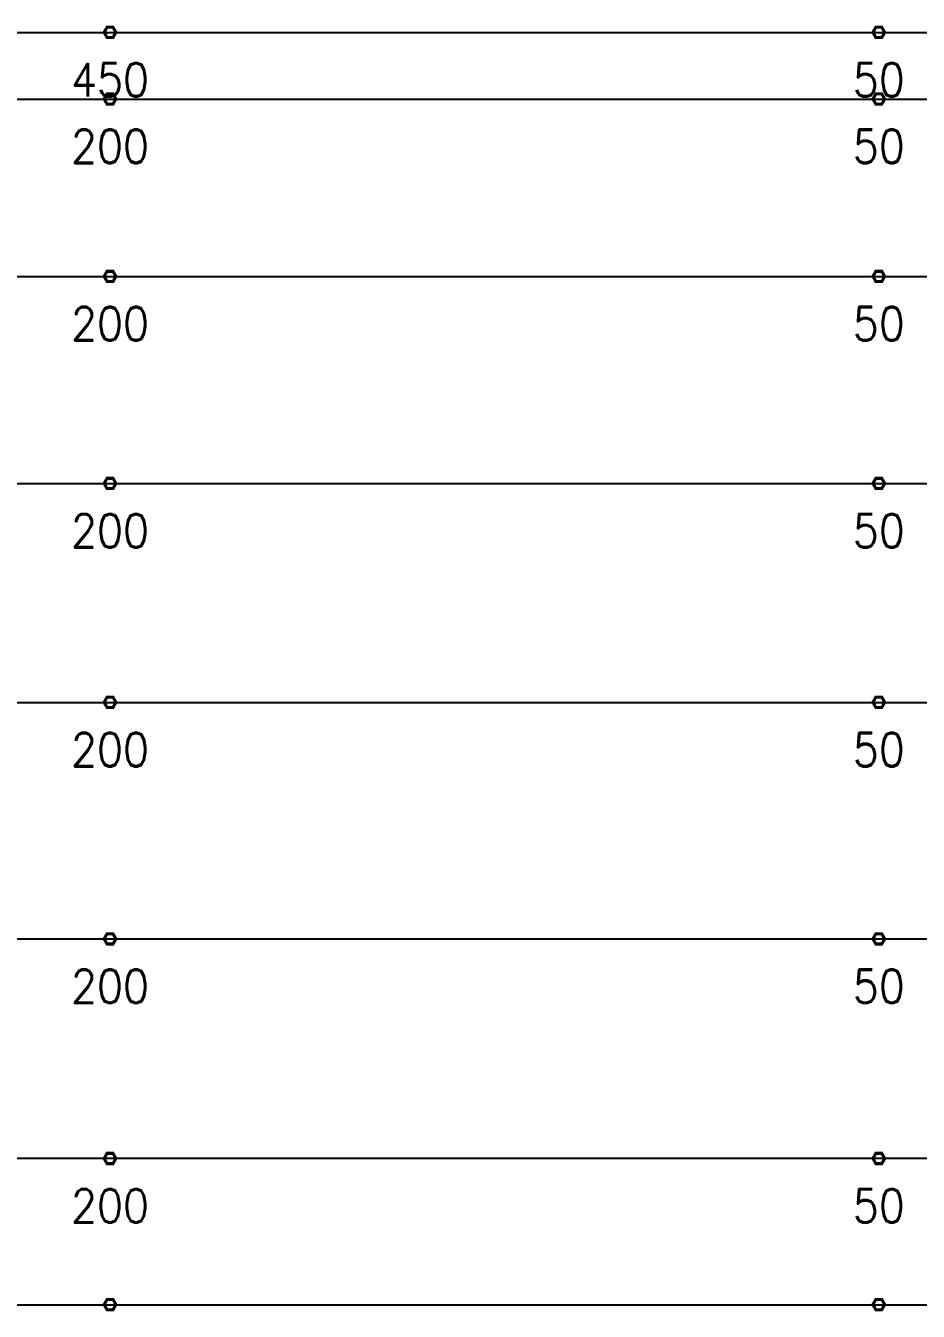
# Model space of a CAD drawing. Header units: millimetres. Extents: x 131700 to 589785, y -24154 to 46087.
# Drawn here: x 402480 to 408517, y 9101 to 17795 of the extents above; entities that cross this region are included whole.
import ezdxf
from ezdxf.enums import TextEntityAlignment as Align

# ---------------------------------------------------------------- set-up
doc = ezdxf.new("R2010")
doc.units = ezdxf.units.MM
doc.layers.get('0').update_dxf_attribs({"lineweight": 20})
doc.layers.add('ARES_TAG', color=3, linetype='Continuous')
doc.layers.add('NDC_S_TENDON', color=10, linetype='Continuous')
doc.layers.add('Current_plane_Column', color=7, linetype='Continuous', true_color=0x4b00ff)
doc.layers.add('NDC_LCAP', color=87, linetype='Continuous', plot=False)
doc.layers.add('NDC_S-TENDON', color=6, linetype='Continuous', lineweight=35)
doc.layers.add('NDC_S_ANNO', color=7, linetype='Continuous', lineweight=20)
doc.styles.add('ARES_BIGTEXT', font='VHARIALN.TTF')
doc.styles.add('ARES_ROMANS_0.36', font='romans.shx', dxfattribs={"width": 0.36, "bigfont": 'vns.shx'})
doc.styles.get("Standard").update_dxf_attribs({"font": 'arial.ttf'})

# ---------------------------------------------------------------- blocks, each defined once
blk = doc.blocks.new('*U583')
at = {"layer": 'NDC_S_TENDON'}
blk.add_line((5123, 0), (56671.6, 0), dxfattribs=at)
at = {"layer": 'ARES_TAG', "style": 'ARES_ROMANS_0.36', "width": 0.36}
blk.add_attdef('S3', text='', height=375, dxfattribs=at).set_placement((-9038.4, 0), align=Align.MIDDLE_CENTER)
at = {"layer": 'NDC_LCAP', "style": 'ARES_BIGTEXT'}
blk.add_attdef('L', text='', height=350, dxfattribs=at).set_placement((-9769.4, 0), align=Align.MIDDLE_RIGHT)
blk = doc.blocks.new('*U586')
at = {"layer": 'NDC_S_TENDON'}
blk.add_line((5123, 0), (56671.6, 0), dxfattribs=at)
at = {"layer": 'ARES_TAG', "style": 'ARES_ROMANS_0.36', "width": 0.36}
blk.add_attdef('S3', text='', height=375, dxfattribs=at).set_placement((-10219.4, 0), align=Align.MIDDLE_CENTER)
at = {"layer": 'NDC_LCAP', "style": 'ARES_BIGTEXT'}
blk.add_attdef('L', text='', height=350, dxfattribs=at).set_placement((-10950.4, 0), align=Align.MIDDLE_RIGHT)
blk = doc.blocks.new('*U598')
at = {"layer": 'NDC_S_TENDON'}
blk.add_line((5123, 0), (56671.6, 0), dxfattribs=at)
at = {"layer": 'ARES_TAG', "style": 'ARES_ROMANS_0.36', "width": 0.36}
blk.add_attdef('S3', text='', height=375, dxfattribs=at).set_placement((-9956.2, 0), align=Align.MIDDLE_CENTER)
at = {"layer": 'NDC_LCAP', "style": 'ARES_BIGTEXT'}
blk.add_attdef('L', text='', height=350, dxfattribs=at).set_placement((-10687.2, 0), align=Align.MIDDLE_RIGHT)
blk = doc.blocks.new('*U601')
at = {"layer": 'NDC_S_TENDON'}
blk.add_line((5123, 0), (56671.6, 0), dxfattribs=at)
at = {"layer": 'ARES_TAG', "style": 'ARES_ROMANS_0.36', "width": 0.36}
blk.add_attdef('S3', text='', height=375, dxfattribs=at).set_placement((-9041.6, 0), align=Align.MIDDLE_CENTER)
at = {"layer": 'NDC_LCAP', "style": 'ARES_BIGTEXT'}
blk.add_attdef('L', text='', height=350, dxfattribs=at).set_placement((-9772.6, 0), align=Align.MIDDLE_RIGHT)
blk = doc.blocks.new('*U605')
at = {"layer": 'NDC_S_TENDON'}
blk.add_line((-16449.8, 0), (25150.2, 0), dxfattribs=at)
at = {"layer": 'ARES_TAG', "style": 'ARES_ROMANS_0.36', "width": 0.36}
blk.add_attdef('S3', text='', height=375, rotation=6.40835, dxfattribs=at).set_placement((-31310.1, -1669), align=Align.MIDDLE_CENTER)
at = {"layer": 'NDC_LCAP', "style": 'ARES_BIGTEXT'}
blk.add_attdef('L', text='', height=350, rotation=6.40835, dxfattribs=at).set_placement((-32036.5, -1750.6), align=Align.MIDDLE_RIGHT)
blk = doc.blocks.new('*U604')
at = {"layer": 'NDC_S_TENDON'}
blk.add_line((-16449.8, 0), (25150.2, 0), dxfattribs=at)
at = {"layer": 'ARES_TAG', "style": 'ARES_ROMANS_0.36', "width": 0.36}
blk.add_attdef('S3', text='', height=375, rotation=5.46838, dxfattribs=at).set_placement((-31315.5, -1423.1), align=Align.MIDDLE_CENTER)
at = {"layer": 'NDC_LCAP', "style": 'ARES_BIGTEXT'}
blk.add_attdef('L', text='', height=350, rotation=5.46838, dxfattribs=at).set_placement((-32043.1, -1492.8), align=Align.MIDDLE_RIGHT)
blk = doc.blocks.new('TDX')
at = {"layer": 'NDC_S-TENDON', "linetype": 'Continuous'}
for points, elevation in [([(20490, 8250, 20, 20, 0), (20470, 8284.7, 20, 20, 0), (20430, 8284.7, 20, 20, 0), (20410, 8250, 20, 20, 0), (20430, 8215.4, 20, 20, 0), (20470, 8215.4, 20, 20, 0)], 2950), ([(20490, 8250, 20, 20, 0), (20470, 8284.7, 20, 20, 0), (20430, 8284.7, 20, 20, 0), (20410, 8250, 20, 20, 0), (20430, 8215.4, 20, 20, 0), (20470, 8215.4, 20, 20, 0)], 2950), ([(20490, 8250, 20, 20, 0), (20470, 8284.7, 20, 20, 0), (20430, 8284.7, 20, 20, 0), (20410, 8250, 20, 20, 0), (20430, 8215.4, 20, 20, 0), (20470, 8215.4, 20, 20, 0)], 2950), ([(20490, 8250, 20, 20, 0), (20470, 8284.7, 20, 20, 0), (20430, 8284.7, 20, 20, 0), (20410, 8250, 20, 20, 0), (20430, 8215.4, 20, 20, 0), (20470, 8215.4, 20, 20, 0)], 2950), ([(20490, 8250, 20, 20, 0), (20470, 8284.7, 20, 20, 0), (20430, 8284.7, 20, 20, 0), (20410, 8250, 20, 20, 0), (20430, 8215.4, 20, 20, 0), (20470, 8215.4, 20, 20, 0)], 5439.2), ([(20490, 8250, 20, 20, 0), (20470, 8284.7, 20, 20, 0), (20430, 8284.7, 20, 20, 0), (20410, 8250, 20, 20, 0), (20430, 8215.4, 20, 20, 0), (20470, 8215.4, 20, 20, 0)], 5439.2), ([(20490, 8250, 20, 20, 0), (20470, 8284.7, 20, 20, 0), (20430, 8284.7, 20, 20, 0), (20410, 8250, 20, 20, 0), (20430, 8215.4, 20, 20, 0), (20470, 8215.4, 20, 20, 0)], 5439.2), ([(20490, 8250, 20, 20, 0), (20470, 8284.7, 20, 20, 0), (20430, 8284.7, 20, 20, 0), (20410, 8250, 20, 20, 0), (20430, 8215.4, 20, 20, 0), (20470, 8215.4, 20, 20, 0)], 5439.2), ([(20490.1, 8248.9, 20, 20, 0), (20470.1, 8283.6, 20, 20, 0), (20430.1, 8283.6, 20, 20, 0), (20410.1, 8248.9, 20, 20, 0), (20430.1, 8214.3, 20, 20, 0), (20470.1, 8214.3, 20, 20, 0)], 4864.5), ([(20490.1, 8248.9, 20, 20, 0), (20470.1, 8283.6, 20, 20, 0), (20430.1, 8283.6, 20, 20, 0), (20410.1, 8248.9, 20, 20, 0), (20430.1, 8214.3, 20, 20, 0), (20470.1, 8214.3, 20, 20, 0)], 4864.5), ([(20490.1, 8248.9, 20, 20, 0), (20470.1, 8283.6, 20, 20, 0), (20430.1, 8283.6, 20, 20, 0), (20410.1, 8248.9, 20, 20, 0), (20430.1, 8214.3, 20, 20, 0), (20470.1, 8214.3, 20, 20, 0)], 4864.5), ([(20490.1, 8248.9, 20, 20, 0), (20470.1, 8283.6, 20, 20, 0), (20430.1, 8283.6, 20, 20, 0), (20410.1, 8248.9, 20, 20, 0), (20430.1, 8214.3, 20, 20, 0), (20470.1, 8214.3, 20, 20, 0)], 4864.5), ([(25690, 8250, 20, 20, 0), (25670, 8284.7, 20, 20, 0), (25630, 8284.7, 20, 20, 0), (25610, 8250, 20, 20, 0), (25630, 8215.4, 20, 20, 0), (25670, 8215.4, 20, 20, 0)], 2550), ([(25690, 8250, 20, 20, 0), (25670, 8284.7, 20, 20, 0), (25630, 8284.7, 20, 20, 0), (25610, 8250, 20, 20, 0), (25630, 8215.4, 20, 20, 0), (25670, 8215.4, 20, 20, 0)], 2550), ([(25690, 8250, 20, 20, 0), (25670, 8284.7, 20, 20, 0), (25630, 8284.7, 20, 20, 0), (25610, 8250, 20, 20, 0), (25630, 8215.4, 20, 20, 0), (25670, 8215.4, 20, 20, 0)], 5039.2), ([(25690, 8250, 20, 20, 0), (25670, 8284.7, 20, 20, 0), (25630, 8284.7, 20, 20, 0), (25610, 8250, 20, 20, 0), (25630, 8215.4, 20, 20, 0), (25670, 8215.4, 20, 20, 0)], 5039.2), ([(25690.1, 8248.9, 20, 20, 0), (25670.1, 8283.6, 20, 20, 0), (25630.1, 8283.6, 20, 20, 0), (25610.1, 8248.9, 20, 20, 0), (25630.1, 8214.3, 20, 20, 0), (25670.1, 8214.3, 20, 20, 0)], 4464.5), ([(25690.1, 8248.9, 20, 20, 0), (25670.1, 8283.6, 20, 20, 0), (25630.1, 8283.6, 20, 20, 0), (25610.1, 8248.9, 20, 20, 0), (25630.1, 8214.3, 20, 20, 0), (25670.1, 8214.3, 20, 20, 0)], 4464.5), ([(20490, 7799.8, 20, 20, 0), (20470, 7834.5, 20, 20, 0), (20430, 7834.5, 20, 20, 0), (20410, 7799.8, 20, 20, 0), (20430, 7765.2, 20, 20, 0), (20470, 7765.2, 20, 20, 0)], 2950), ([(20490, 7799.8, 20, 20, 0), (20470, 7834.5, 20, 20, 0), (20430, 7834.5, 20, 20, 0), (20410, 7799.8, 20, 20, 0), (20430, 7765.2, 20, 20, 0), (20470, 7765.2, 20, 20, 0)], 2950), ([(20490, 7799.8, 20, 20, 0), (20470, 7834.5, 20, 20, 0), (20430, 7834.5, 20, 20, 0), (20410, 7799.8, 20, 20, 0), (20430, 7765.2, 20, 20, 0), (20470, 7765.2, 20, 20, 0)], 2950), ([(20490, 7799.8, 20, 20, 0), (20470, 7834.5, 20, 20, 0), (20430, 7834.5, 20, 20, 0), (20410, 7799.8, 20, 20, 0), (20430, 7765.2, 20, 20, 0), (20470, 7765.2, 20, 20, 0)], 2950), ([(20490, 7799.8, 20, 20, 0), (20470, 7834.5, 20, 20, 0), (20430, 7834.5, 20, 20, 0), (20410, 7799.8, 20, 20, 0), (20430, 7765.2, 20, 20, 0), (20470, 7765.2, 20, 20, 0)], 5439.2), ([(20490, 7799.8, 20, 20, 0), (20470, 7834.5, 20, 20, 0), (20430, 7834.5, 20, 20, 0), (20410, 7799.8, 20, 20, 0), (20430, 7765.2, 20, 20, 0), (20470, 7765.2, 20, 20, 0)], 5439.2), ([(20490, 7799.8, 20, 20, 0), (20470, 7834.5, 20, 20, 0), (20430, 7834.5, 20, 20, 0), (20410, 7799.8, 20, 20, 0), (20430, 7765.2, 20, 20, 0), (20470, 7765.2, 20, 20, 0)], 5439.2), ([(20490, 7799.8, 20, 20, 0), (20470, 7834.5, 20, 20, 0), (20430, 7834.5, 20, 20, 0), (20410, 7799.8, 20, 20, 0), (20430, 7765.2, 20, 20, 0), (20470, 7765.2, 20, 20, 0)], 5439.2), ([(20490.1, 7798.7, 20, 20, 0), (20470.1, 7833.4, 20, 20, 0), (20430.1, 7833.4, 20, 20, 0), (20410.1, 7798.7, 20, 20, 0), (20430.1, 7764.1, 20, 20, 0), (20470.1, 7764.1, 20, 20, 0)], 4864.5), ([(20490.1, 7798.7, 20, 20, 0), (20470.1, 7833.4, 20, 20, 0), (20430.1, 7833.4, 20, 20, 0), (20410.1, 7798.7, 20, 20, 0), (20430.1, 7764.1, 20, 20, 0), (20470.1, 7764.1, 20, 20, 0)], 4864.5), ([(20490.1, 7798.7, 20, 20, 0), (20470.1, 7833.4, 20, 20, 0), (20430.1, 7833.4, 20, 20, 0), (20410.1, 7798.7, 20, 20, 0), (20430.1, 7764.1, 20, 20, 0), (20470.1, 7764.1, 20, 20, 0)], 4864.5), ([(20490.1, 7798.7, 20, 20, 0), (20470.1, 7833.4, 20, 20, 0), (20430.1, 7833.4, 20, 20, 0), (20410.1, 7798.7, 20, 20, 0), (20430.1, 7764.1, 20, 20, 0), (20470.1, 7764.1, 20, 20, 0)], 4864.5), ([(25690, 7799.8, 20, 20, 0), (25670, 7834.5, 20, 20, 0), (25630, 7834.5, 20, 20, 0), (25610, 7799.8, 20, 20, 0), (25630, 7765.2, 20, 20, 0), (25670, 7765.2, 20, 20, 0)], 2800), ([(25690, 7799.8, 20, 20, 0), (25670, 7834.5, 20, 20, 0), (25630, 7834.5, 20, 20, 0), (25610, 7799.8, 20, 20, 0), (25630, 7765.2, 20, 20, 0), (25670, 7765.2, 20, 20, 0)], 2800), ([(25690, 7799.8, 20, 20, 0), (25670, 7834.5, 20, 20, 0), (25630, 7834.5, 20, 20, 0), (25610, 7799.8, 20, 20, 0), (25630, 7765.2, 20, 20, 0), (25670, 7765.2, 20, 20, 0)], 5289.2), ([(25690, 7799.8, 20, 20, 0), (25670, 7834.5, 20, 20, 0), (25630, 7834.5, 20, 20, 0), (25610, 7799.8, 20, 20, 0), (25630, 7765.2, 20, 20, 0), (25670, 7765.2, 20, 20, 0)], 5289.2), ([(25690.1, 7798.7, 20, 20, 0), (25670.1, 7833.4, 20, 20, 0), (25630.1, 7833.4, 20, 20, 0), (25610.1, 7798.7, 20, 20, 0), (25630.1, 7764.1, 20, 20, 0), (25670.1, 7764.1, 20, 20, 0)], 4714.5), ([(25690.1, 7798.7, 20, 20, 0), (25670.1, 7833.4, 20, 20, 0), (25630.1, 7833.4, 20, 20, 0), (25610.1, 7798.7, 20, 20, 0), (25630.1, 7764.1, 20, 20, 0), (25670.1, 7764.1, 20, 20, 0)], 4714.5), ([(20490, 6600.1, 20, 20, 0), (20470, 6634.8, 20, 20, 0), (20430, 6634.8, 20, 20, 0), (20410, 6600.1, 20, 20, 0), (20430, 6565.5, 20, 20, 0), (20470, 6565.5, 20, 20, 0)], 2950), ([(20490, 6600.1, 20, 20, 0), (20470, 6634.8, 20, 20, 0), (20430, 6634.8, 20, 20, 0), (20410, 6600.1, 20, 20, 0), (20430, 6565.5, 20, 20, 0), (20470, 6565.5, 20, 20, 0)], 2950), ([(20490, 6600.1, 20, 20, 0), (20470, 6634.8, 20, 20, 0), (20430, 6634.8, 20, 20, 0), (20410, 6600.1, 20, 20, 0), (20430, 6565.5, 20, 20, 0), (20470, 6565.5, 20, 20, 0)], 2950), ([(20490, 6600.1, 20, 20, 0), (20470, 6634.8, 20, 20, 0), (20430, 6634.8, 20, 20, 0), (20410, 6600.1, 20, 20, 0), (20430, 6565.5, 20, 20, 0), (20470, 6565.5, 20, 20, 0)], 2950), ([(20490, 6600.1, 20, 20, 0), (20470, 6634.8, 20, 20, 0), (20430, 6634.8, 20, 20, 0), (20410, 6600.1, 20, 20, 0), (20430, 6565.5, 20, 20, 0), (20470, 6565.5, 20, 20, 0)], 5439.2), ([(20490, 6600.1, 20, 20, 0), (20470, 6634.8, 20, 20, 0), (20430, 6634.8, 20, 20, 0), (20410, 6600.1, 20, 20, 0), (20430, 6565.5, 20, 20, 0), (20470, 6565.5, 20, 20, 0)], 5439.2), ([(20490, 6600.1, 20, 20, 0), (20470, 6634.8, 20, 20, 0), (20430, 6634.8, 20, 20, 0), (20410, 6600.1, 20, 20, 0), (20430, 6565.5, 20, 20, 0), (20470, 6565.5, 20, 20, 0)], 5439.2), ([(20490, 6600.1, 20, 20, 0), (20470, 6634.8, 20, 20, 0), (20430, 6634.8, 20, 20, 0), (20410, 6600.1, 20, 20, 0), (20430, 6565.5, 20, 20, 0), (20470, 6565.5, 20, 20, 0)], 5439.2), ([(20490.1, 6599, 20, 20, 0), (20470.1, 6633.6, 20, 20, 0), (20430.1, 6633.6, 20, 20, 0), (20410.1, 6599, 20, 20, 0), (20430.1, 6564.3, 20, 20, 0), (20470.1, 6564.3, 20, 20, 0)], 4864.5), ([(20490.1, 6599, 20, 20, 0), (20470.1, 6633.6, 20, 20, 0), (20430.1, 6633.6, 20, 20, 0), (20410.1, 6599, 20, 20, 0), (20430.1, 6564.3, 20, 20, 0), (20470.1, 6564.3, 20, 20, 0)], 4864.5), ([(20490.1, 6599, 20, 20, 0), (20470.1, 6633.6, 20, 20, 0), (20430.1, 6633.6, 20, 20, 0), (20410.1, 6599, 20, 20, 0), (20430.1, 6564.3, 20, 20, 0), (20470.1, 6564.3, 20, 20, 0)], 4864.5), ([(20490.1, 6599, 20, 20, 0), (20470.1, 6633.6, 20, 20, 0), (20430.1, 6633.6, 20, 20, 0), (20410.1, 6599, 20, 20, 0), (20430.1, 6564.3, 20, 20, 0), (20470.1, 6564.3, 20, 20, 0)], 4864.5), ([(25690, 6600.1, 20, 20, 0), (25670, 6634.8, 20, 20, 0), (25630, 6634.8, 20, 20, 0), (25610, 6600.1, 20, 20, 0), (25630, 6565.5, 20, 20, 0), (25670, 6565.5, 20, 20, 0)], 2800), ([(25690, 6600.1, 20, 20, 0), (25670, 6634.8, 20, 20, 0), (25630, 6634.8, 20, 20, 0), (25610, 6600.1, 20, 20, 0), (25630, 6565.5, 20, 20, 0), (25670, 6565.5, 20, 20, 0)], 2800), ([(25690, 6600.1, 20, 20, 0), (25670, 6634.8, 20, 20, 0), (25630, 6634.8, 20, 20, 0), (25610, 6600.1, 20, 20, 0), (25630, 6565.5, 20, 20, 0), (25670, 6565.5, 20, 20, 0)], 5289.2), ([(25690, 6600.1, 20, 20, 0), (25670, 6634.8, 20, 20, 0), (25630, 6634.8, 20, 20, 0), (25610, 6600.1, 20, 20, 0), (25630, 6565.5, 20, 20, 0), (25670, 6565.5, 20, 20, 0)], 5289.2), ([(25690.1, 6599, 20, 20, 0), (25670.1, 6633.6, 20, 20, 0), (25630.1, 6633.6, 20, 20, 0), (25610.1, 6599, 20, 20, 0), (25630.1, 6564.3, 20, 20, 0), (25670.1, 6564.3, 20, 20, 0)], 4714.5), ([(25690.1, 6599, 20, 20, 0), (25670.1, 6633.6, 20, 20, 0), (25630.1, 6633.6, 20, 20, 0), (25610.1, 6599, 20, 20, 0), (25630.1, 6564.3, 20, 20, 0), (25670.1, 6564.3, 20, 20, 0)], 4714.5), ([(20490, 5200.1, 20, 20, 0), (20470, 5234.8, 20, 20, 0), (20430, 5234.8, 20, 20, 0), (20410, 5200.1, 20, 20, 0), (20430, 5165.5, 20, 20, 0), (20470, 5165.5, 20, 20, 0)], 2950), ([(20490, 5200.1, 20, 20, 0), (20470, 5234.8, 20, 20, 0), (20430, 5234.8, 20, 20, 0), (20410, 5200.1, 20, 20, 0), (20430, 5165.5, 20, 20, 0), (20470, 5165.5, 20, 20, 0)], 2950), ([(20490, 5200.1, 20, 20, 0), (20470, 5234.8, 20, 20, 0), (20430, 5234.8, 20, 20, 0), (20410, 5200.1, 20, 20, 0), (20430, 5165.5, 20, 20, 0), (20470, 5165.5, 20, 20, 0)], 2950), ([(20490, 5200.1, 20, 20, 0), (20470, 5234.8, 20, 20, 0), (20430, 5234.8, 20, 20, 0), (20410, 5200.1, 20, 20, 0), (20430, 5165.5, 20, 20, 0), (20470, 5165.5, 20, 20, 0)], 2950), ([(20490, 5200.1, 20, 20, 0), (20470, 5234.8, 20, 20, 0), (20430, 5234.8, 20, 20, 0), (20410, 5200.1, 20, 20, 0), (20430, 5165.5, 20, 20, 0), (20470, 5165.5, 20, 20, 0)], 5439.2), ([(20490, 5200.1, 20, 20, 0), (20470, 5234.8, 20, 20, 0), (20430, 5234.8, 20, 20, 0), (20410, 5200.1, 20, 20, 0), (20430, 5165.5, 20, 20, 0), (20470, 5165.5, 20, 20, 0)], 5439.2), ([(20490, 5200.1, 20, 20, 0), (20470, 5234.8, 20, 20, 0), (20430, 5234.8, 20, 20, 0), (20410, 5200.1, 20, 20, 0), (20430, 5165.5, 20, 20, 0), (20470, 5165.5, 20, 20, 0)], 5439.2), ([(20490, 5200.1, 20, 20, 0), (20470, 5234.8, 20, 20, 0), (20430, 5234.8, 20, 20, 0), (20410, 5200.1, 20, 20, 0), (20430, 5165.5, 20, 20, 0), (20470, 5165.5, 20, 20, 0)], 5439.2), ([(20490.1, 5199, 20, 20, 0), (20470.1, 5233.6, 20, 20, 0), (20430.1, 5233.6, 20, 20, 0), (20410.1, 5199, 20, 20, 0), (20430.1, 5164.3, 20, 20, 0), (20470.1, 5164.3, 20, 20, 0)], 4864.5), ([(20490.1, 5199, 20, 20, 0), (20470.1, 5233.6, 20, 20, 0), (20430.1, 5233.6, 20, 20, 0), (20410.1, 5199, 20, 20, 0), (20430.1, 5164.3, 20, 20, 0), (20470.1, 5164.3, 20, 20, 0)], 4864.5), ([(20490.1, 5199, 20, 20, 0), (20470.1, 5233.6, 20, 20, 0), (20430.1, 5233.6, 20, 20, 0), (20410.1, 5199, 20, 20, 0), (20430.1, 5164.3, 20, 20, 0), (20470.1, 5164.3, 20, 20, 0)], 4864.5), ([(20490.1, 5199, 20, 20, 0), (20470.1, 5233.6, 20, 20, 0), (20430.1, 5233.6, 20, 20, 0), (20410.1, 5199, 20, 20, 0), (20430.1, 5164.3, 20, 20, 0), (20470.1, 5164.3, 20, 20, 0)], 4864.5), ([(25690, 5200.1, 20, 20, 0), (25670, 5234.8, 20, 20, 0), (25630, 5234.8, 20, 20, 0), (25610, 5200.1, 20, 20, 0), (25630, 5165.5, 20, 20, 0), (25670, 5165.5, 20, 20, 0)], 2800), ([(25690, 5200.1, 20, 20, 0), (25670, 5234.8, 20, 20, 0), (25630, 5234.8, 20, 20, 0), (25610, 5200.1, 20, 20, 0), (25630, 5165.5, 20, 20, 0), (25670, 5165.5, 20, 20, 0)], 2800), ([(25690, 5200.1, 20, 20, 0), (25670, 5234.8, 20, 20, 0), (25630, 5234.8, 20, 20, 0), (25610, 5200.1, 20, 20, 0), (25630, 5165.5, 20, 20, 0), (25670, 5165.5, 20, 20, 0)], 5289.2), ([(25690, 5200.1, 20, 20, 0), (25670, 5234.8, 20, 20, 0), (25630, 5234.8, 20, 20, 0), (25610, 5200.1, 20, 20, 0), (25630, 5165.5, 20, 20, 0), (25670, 5165.5, 20, 20, 0)], 5289.2), ([(25690.1, 5199, 20, 20, 0), (25670.1, 5233.6, 20, 20, 0), (25630.1, 5233.6, 20, 20, 0), (25610.1, 5199, 20, 20, 0), (25630.1, 5164.3, 20, 20, 0), (25670.1, 5164.3, 20, 20, 0)], 4714.5), ([(25690.1, 5199, 20, 20, 0), (25670.1, 5233.6, 20, 20, 0), (25630.1, 5233.6, 20, 20, 0), (25610.1, 5199, 20, 20, 0), (25630.1, 5164.3, 20, 20, 0), (25670.1, 5164.3, 20, 20, 0)], 4714.5), ([(20490, 3720.1, 20, 20, 0), (20470, 3754.7, 20, 20, 0), (20430, 3754.7, 20, 20, 0), (20410, 3720.1, 20, 20, 0), (20430, 3685.4, 20, 20, 0), (20470, 3685.4, 20, 20, 0)], 2950), ([(20490, 3720.1, 20, 20, 0), (20470, 3754.7, 20, 20, 0), (20430, 3754.7, 20, 20, 0), (20410, 3720.1, 20, 20, 0), (20430, 3685.4, 20, 20, 0), (20470, 3685.4, 20, 20, 0)], 2950), ([(20490, 3720.1, 20, 20, 0), (20470, 3754.7, 20, 20, 0), (20430, 3754.7, 20, 20, 0), (20410, 3720.1, 20, 20, 0), (20430, 3685.4, 20, 20, 0), (20470, 3685.4, 20, 20, 0)], 2950), ([(20490, 3720.1, 20, 20, 0), (20470, 3754.7, 20, 20, 0), (20430, 3754.7, 20, 20, 0), (20410, 3720.1, 20, 20, 0), (20430, 3685.4, 20, 20, 0), (20470, 3685.4, 20, 20, 0)], 2950), ([(20490, 3720.1, 20, 20, 0), (20470, 3754.7, 20, 20, 0), (20430, 3754.7, 20, 20, 0), (20410, 3720.1, 20, 20, 0), (20430, 3685.4, 20, 20, 0), (20470, 3685.4, 20, 20, 0)], 5439.2), ([(20490, 3720.1, 20, 20, 0), (20470, 3754.7, 20, 20, 0), (20430, 3754.7, 20, 20, 0), (20410, 3720.1, 20, 20, 0), (20430, 3685.4, 20, 20, 0), (20470, 3685.4, 20, 20, 0)], 5439.2), ([(20490, 3720.1, 20, 20, 0), (20470, 3754.7, 20, 20, 0), (20430, 3754.7, 20, 20, 0), (20410, 3720.1, 20, 20, 0), (20430, 3685.4, 20, 20, 0), (20470, 3685.4, 20, 20, 0)], 5439.2), ([(20490, 3720.1, 20, 20, 0), (20470, 3754.7, 20, 20, 0), (20430, 3754.7, 20, 20, 0), (20410, 3720.1, 20, 20, 0), (20430, 3685.4, 20, 20, 0), (20470, 3685.4, 20, 20, 0)], 5439.2), ([(20490.1, 3718.9, 20, 20, 0), (20470.1, 3753.6, 20, 20, 0), (20430.1, 3753.6, 20, 20, 0), (20410.1, 3718.9, 20, 20, 0), (20430.1, 3684.3, 20, 20, 0), (20470.1, 3684.3, 20, 20, 0)], 4864.5), ([(20490.1, 3718.9, 20, 20, 0), (20470.1, 3753.6, 20, 20, 0), (20430.1, 3753.6, 20, 20, 0), (20410.1, 3718.9, 20, 20, 0), (20430.1, 3684.3, 20, 20, 0), (20470.1, 3684.3, 20, 20, 0)], 4864.5), ([(20490.1, 3718.9, 20, 20, 0), (20470.1, 3753.6, 20, 20, 0), (20430.1, 3753.6, 20, 20, 0), (20410.1, 3718.9, 20, 20, 0), (20430.1, 3684.3, 20, 20, 0), (20470.1, 3684.3, 20, 20, 0)], 4864.5), ([(20490.1, 3718.9, 20, 20, 0), (20470.1, 3753.6, 20, 20, 0), (20430.1, 3753.6, 20, 20, 0), (20410.1, 3718.9, 20, 20, 0), (20430.1, 3684.3, 20, 20, 0), (20470.1, 3684.3, 20, 20, 0)], 4864.5), ([(25690, 3720.1, 20, 20, 0), (25670, 3754.7, 20, 20, 0), (25630, 3754.7, 20, 20, 0), (25610, 3720.1, 20, 20, 0), (25630, 3685.4, 20, 20, 0), (25670, 3685.4, 20, 20, 0)], 2800), ([(25690, 3720.1, 20, 20, 0), (25670, 3754.7, 20, 20, 0), (25630, 3754.7, 20, 20, 0), (25610, 3720.1, 20, 20, 0), (25630, 3685.4, 20, 20, 0), (25670, 3685.4, 20, 20, 0)], 2800), ([(25690, 3720.1, 20, 20, 0), (25670, 3754.7, 20, 20, 0), (25630, 3754.7, 20, 20, 0), (25610, 3720.1, 20, 20, 0), (25630, 3685.4, 20, 20, 0), (25670, 3685.4, 20, 20, 0)], 5289.2), ([(25690, 3720.1, 20, 20, 0), (25670, 3754.7, 20, 20, 0), (25630, 3754.7, 20, 20, 0), (25610, 3720.1, 20, 20, 0), (25630, 3685.4, 20, 20, 0), (25670, 3685.4, 20, 20, 0)], 5289.2), ([(25690.1, 3718.9, 20, 20, 0), (25670.1, 3753.6, 20, 20, 0), (25630.1, 3753.6, 20, 20, 0), (25610.1, 3718.9, 20, 20, 0), (25630.1, 3684.3, 20, 20, 0), (25670.1, 3684.3, 20, 20, 0)], 4714.5), ([(25690.1, 3718.9, 20, 20, 0), (25670.1, 3753.6, 20, 20, 0), (25630.1, 3753.6, 20, 20, 0), (25610.1, 3718.9, 20, 20, 0), (25630.1, 3684.3, 20, 20, 0), (25670.1, 3684.3, 20, 20, 0)], 4714.5), ([(20490, 2120.1, 20, 20, 0), (20470, 2154.7, 20, 20, 0), (20430, 2154.7, 20, 20, 0), (20410, 2120.1, 20, 20, 0), (20430, 2085.4, 20, 20, 0), (20470, 2085.4, 20, 20, 0)], 2950), ([(20490, 2120.1, 20, 20, 0), (20470, 2154.7, 20, 20, 0), (20430, 2154.7, 20, 20, 0), (20410, 2120.1, 20, 20, 0), (20430, 2085.4, 20, 20, 0), (20470, 2085.4, 20, 20, 0)], 2950), ([(20490, 2120.1, 20, 20, 0), (20470, 2154.7, 20, 20, 0), (20430, 2154.7, 20, 20, 0), (20410, 2120.1, 20, 20, 0), (20430, 2085.4, 20, 20, 0), (20470, 2085.4, 20, 20, 0)], 2950), ([(20490, 2120.1, 20, 20, 0), (20470, 2154.7, 20, 20, 0), (20430, 2154.7, 20, 20, 0), (20410, 2120.1, 20, 20, 0), (20430, 2085.4, 20, 20, 0), (20470, 2085.4, 20, 20, 0)], 2950), ([(20490, 2120.1, 20, 20, 0), (20470, 2154.7, 20, 20, 0), (20430, 2154.7, 20, 20, 0), (20410, 2120.1, 20, 20, 0), (20430, 2085.4, 20, 20, 0), (20470, 2085.4, 20, 20, 0)], 5439.2), ([(20490, 2120.1, 20, 20, 0), (20470, 2154.7, 20, 20, 0), (20430, 2154.7, 20, 20, 0), (20410, 2120.1, 20, 20, 0), (20430, 2085.4, 20, 20, 0), (20470, 2085.4, 20, 20, 0)], 5439.2), ([(20490, 2120.1, 20, 20, 0), (20470, 2154.7, 20, 20, 0), (20430, 2154.7, 20, 20, 0), (20410, 2120.1, 20, 20, 0), (20430, 2085.4, 20, 20, 0), (20470, 2085.4, 20, 20, 0)], 5439.2), ([(20490, 2120.1, 20, 20, 0), (20470, 2154.7, 20, 20, 0), (20430, 2154.7, 20, 20, 0), (20410, 2120.1, 20, 20, 0), (20430, 2085.4, 20, 20, 0), (20470, 2085.4, 20, 20, 0)], 5439.2), ([(20490.1, 2118.9, 20, 20, 0), (20470.1, 2153.6, 20, 20, 0), (20430.1, 2153.6, 20, 20, 0), (20410.1, 2118.9, 20, 20, 0), (20430.1, 2084.3, 20, 20, 0), (20470.1, 2084.3, 20, 20, 0)], 4864.5), ([(20490.1, 2118.9, 20, 20, 0), (20470.1, 2153.6, 20, 20, 0), (20430.1, 2153.6, 20, 20, 0), (20410.1, 2118.9, 20, 20, 0), (20430.1, 2084.3, 20, 20, 0), (20470.1, 2084.3, 20, 20, 0)], 4864.5), ([(20490.1, 2118.9, 20, 20, 0), (20470.1, 2153.6, 20, 20, 0), (20430.1, 2153.6, 20, 20, 0), (20410.1, 2118.9, 20, 20, 0), (20430.1, 2084.3, 20, 20, 0), (20470.1, 2084.3, 20, 20, 0)], 4864.5), ([(20490.1, 2118.9, 20, 20, 0), (20470.1, 2153.6, 20, 20, 0), (20430.1, 2153.6, 20, 20, 0), (20410.1, 2118.9, 20, 20, 0), (20430.1, 2084.3, 20, 20, 0), (20470.1, 2084.3, 20, 20, 0)], 4864.5), ([(25690, 2120.1, 20, 20, 0), (25670, 2154.7, 20, 20, 0), (25630, 2154.7, 20, 20, 0), (25610, 2120.1, 20, 20, 0), (25630, 2085.4, 20, 20, 0), (25670, 2085.4, 20, 20, 0)], 2800), ([(25690, 2120.1, 20, 20, 0), (25670, 2154.7, 20, 20, 0), (25630, 2154.7, 20, 20, 0), (25610, 2120.1, 20, 20, 0), (25630, 2085.4, 20, 20, 0), (25670, 2085.4, 20, 20, 0)], 2800), ([(25690, 2120.1, 20, 20, 0), (25670, 2154.7, 20, 20, 0), (25630, 2154.7, 20, 20, 0), (25610, 2120.1, 20, 20, 0), (25630, 2085.4, 20, 20, 0), (25670, 2085.4, 20, 20, 0)], 5289.2), ([(25690, 2120.1, 20, 20, 0), (25670, 2154.7, 20, 20, 0), (25630, 2154.7, 20, 20, 0), (25610, 2120.1, 20, 20, 0), (25630, 2085.4, 20, 20, 0), (25670, 2085.4, 20, 20, 0)], 5289.2), ([(25690.1, 2118.9, 20, 20, 0), (25670.1, 2153.6, 20, 20, 0), (25630.1, 2153.6, 20, 20, 0), (25610.1, 2118.9, 20, 20, 0), (25630.1, 2084.3, 20, 20, 0), (25670.1, 2084.3, 20, 20, 0)], 4714.5), ([(25690.1, 2118.9, 20, 20, 0), (25670.1, 2153.6, 20, 20, 0), (25630.1, 2153.6, 20, 20, 0), (25610.1, 2118.9, 20, 20, 0), (25630.1, 2084.3, 20, 20, 0), (25670.1, 2084.3, 20, 20, 0)], 4714.5), ([(20490, 635.2, 20, 20, 0), (20470, 669.8, 20, 20, 0), (20430, 669.8, 20, 20, 0), (20410, 635.2, 20, 20, 0), (20430, 600.5, 20, 20, 0), (20470, 600.5, 20, 20, 0)], 2950), ([(20490, 635.2, 20, 20, 0), (20470, 669.8, 20, 20, 0), (20430, 669.8, 20, 20, 0), (20410, 635.2, 20, 20, 0), (20430, 600.5, 20, 20, 0), (20470, 600.5, 20, 20, 0)], 2950), ([(20490, 635.2, 20, 20, 0), (20470, 669.8, 20, 20, 0), (20430, 669.8, 20, 20, 0), (20410, 635.2, 20, 20, 0), (20430, 600.5, 20, 20, 0), (20470, 600.5, 20, 20, 0)], 2950), ([(20490, 635.2, 20, 20, 0), (20470, 669.8, 20, 20, 0), (20430, 669.8, 20, 20, 0), (20410, 635.2, 20, 20, 0), (20430, 600.5, 20, 20, 0), (20470, 600.5, 20, 20, 0)], 2950), ([(20490, 635.2, 20, 20, 0), (20470, 669.8, 20, 20, 0), (20430, 669.8, 20, 20, 0), (20410, 635.2, 20, 20, 0), (20430, 600.5, 20, 20, 0), (20470, 600.5, 20, 20, 0)], 5439.2), ([(20490, 635.2, 20, 20, 0), (20470, 669.8, 20, 20, 0), (20430, 669.8, 20, 20, 0), (20410, 635.2, 20, 20, 0), (20430, 600.5, 20, 20, 0), (20470, 600.5, 20, 20, 0)], 5439.2), ([(20490, 635.2, 20, 20, 0), (20470, 669.8, 20, 20, 0), (20430, 669.8, 20, 20, 0), (20410, 635.2, 20, 20, 0), (20430, 600.5, 20, 20, 0), (20470, 600.5, 20, 20, 0)], 5439.2), ([(20490, 635.2, 20, 20, 0), (20470, 669.8, 20, 20, 0), (20430, 669.8, 20, 20, 0), (20410, 635.2, 20, 20, 0), (20430, 600.5, 20, 20, 0), (20470, 600.5, 20, 20, 0)], 5439.2), ([(20490.1, 634.1, 20, 20, 0), (20470.1, 668.7, 20, 20, 0), (20430.1, 668.7, 20, 20, 0), (20410.1, 634.1, 20, 20, 0), (20430.1, 599.4, 20, 20, 0), (20470.1, 599.4, 20, 20, 0)], 4864.5), ([(20490.1, 634.1, 20, 20, 0), (20470.1, 668.7, 20, 20, 0), (20430.1, 668.7, 20, 20, 0), (20410.1, 634.1, 20, 20, 0), (20430.1, 599.4, 20, 20, 0), (20470.1, 599.4, 20, 20, 0)], 4864.5), ([(20490.1, 634.1, 20, 20, 0), (20470.1, 668.7, 20, 20, 0), (20430.1, 668.7, 20, 20, 0), (20410.1, 634.1, 20, 20, 0), (20430.1, 599.4, 20, 20, 0), (20470.1, 599.4, 20, 20, 0)], 4864.5), ([(20490.1, 634.1, 20, 20, 0), (20470.1, 668.7, 20, 20, 0), (20430.1, 668.7, 20, 20, 0), (20410.1, 634.1, 20, 20, 0), (20430.1, 599.4, 20, 20, 0), (20470.1, 599.4, 20, 20, 0)], 4864.5), ([(25690, 635.2, 20, 20, 0), (25670, 669.8, 20, 20, 0), (25630, 669.8, 20, 20, 0), (25610, 635.2, 20, 20, 0), (25630, 600.5, 20, 20, 0), (25670, 600.5, 20, 20, 0)], 2800), ([(25690, 635.2, 20, 20, 0), (25670, 669.8, 20, 20, 0), (25630, 669.8, 20, 20, 0), (25610, 635.2, 20, 20, 0), (25630, 600.5, 20, 20, 0), (25670, 600.5, 20, 20, 0)], 2800), ([(25690, 635.2, 20, 20, 0), (25670, 669.8, 20, 20, 0), (25630, 669.8, 20, 20, 0), (25610, 635.2, 20, 20, 0), (25630, 600.5, 20, 20, 0), (25670, 600.5, 20, 20, 0)], 5289.2), ([(25690, 635.2, 20, 20, 0), (25670, 669.8, 20, 20, 0), (25630, 669.8, 20, 20, 0), (25610, 635.2, 20, 20, 0), (25630, 600.5, 20, 20, 0), (25670, 600.5, 20, 20, 0)], 5289.2), ([(25690.1, 634.1, 20, 20, 0), (25670.1, 668.7, 20, 20, 0), (25630.1, 668.7, 20, 20, 0), (25610.1, 634.1, 20, 20, 0), (25630.1, 599.4, 20, 20, 0), (25670.1, 599.4, 20, 20, 0)], 4714.5), ([(25690.1, 634.1, 20, 20, 0), (25670.1, 668.7, 20, 20, 0), (25630.1, 668.7, 20, 20, 0), (25610.1, 634.1, 20, 20, 0), (25630.1, 599.4, 20, 20, 0), (25670.1, 599.4, 20, 20, 0)], 4714.5), ([(20490, -352.8, 20, 20, 0), (20470, -318.2, 20, 20, 0), (20430, -318.2, 20, 20, 0), (20410, -352.8, 20, 20, 0), (20430, -387.5, 20, 20, 0), (20470, -387.5, 20, 20, 0)], 2900), ([(20490, -352.8, 20, 20, 0), (20470, -318.2, 20, 20, 0), (20430, -318.2, 20, 20, 0), (20410, -352.8, 20, 20, 0), (20430, -387.5, 20, 20, 0), (20470, -387.5, 20, 20, 0)], 2900), ([(20490, -352.8, 20, 20, 0), (20470, -318.2, 20, 20, 0), (20430, -318.2, 20, 20, 0), (20410, -352.8, 20, 20, 0), (20430, -387.5, 20, 20, 0), (20470, -387.5, 20, 20, 0)], 2900), ([(20490, -352.8, 20, 20, 0), (20470, -318.2, 20, 20, 0), (20430, -318.2, 20, 20, 0), (20410, -352.8, 20, 20, 0), (20430, -387.5, 20, 20, 0), (20470, -387.5, 20, 20, 0)], 2900), ([(20490, -352.8, 20, 20, 0), (20470, -318.2, 20, 20, 0), (20430, -318.2, 20, 20, 0), (20410, -352.8, 20, 20, 0), (20430, -387.5, 20, 20, 0), (20470, -387.5, 20, 20, 0)], 5389.2), ([(20490, -352.8, 20, 20, 0), (20470, -318.2, 20, 20, 0), (20430, -318.2, 20, 20, 0), (20410, -352.8, 20, 20, 0), (20430, -387.5, 20, 20, 0), (20470, -387.5, 20, 20, 0)], 5389.2), ([(20490, -352.8, 20, 20, 0), (20470, -318.2, 20, 20, 0), (20430, -318.2, 20, 20, 0), (20410, -352.8, 20, 20, 0), (20430, -387.5, 20, 20, 0), (20470, -387.5, 20, 20, 0)], 5389.2), ([(20490, -352.8, 20, 20, 0), (20470, -318.2, 20, 20, 0), (20430, -318.2, 20, 20, 0), (20410, -352.8, 20, 20, 0), (20430, -387.5, 20, 20, 0), (20470, -387.5, 20, 20, 0)], 5389.2), ([(20490.1, -353.9, 20, 20, 0), (20470.1, -319.3, 20, 20, 0), (20430.1, -319.3, 20, 20, 0), (20410.1, -353.9, 20, 20, 0), (20430.1, -388.6, 20, 20, 0), (20470.1, -388.6, 20, 20, 0)], 4814.5), ([(20490.1, -353.9, 20, 20, 0), (20470.1, -319.3, 20, 20, 0), (20430.1, -319.3, 20, 20, 0), (20410.1, -353.9, 20, 20, 0), (20430.1, -388.6, 20, 20, 0), (20470.1, -388.6, 20, 20, 0)], 4814.5), ([(20490.1, -353.9, 20, 20, 0), (20470.1, -319.3, 20, 20, 0), (20430.1, -319.3, 20, 20, 0), (20410.1, -353.9, 20, 20, 0), (20430.1, -388.6, 20, 20, 0), (20470.1, -388.6, 20, 20, 0)], 4814.5), ([(20490.1, -353.9, 20, 20, 0), (20470.1, -319.3, 20, 20, 0), (20430.1, -319.3, 20, 20, 0), (20410.1, -353.9, 20, 20, 0), (20430.1, -388.6, 20, 20, 0), (20470.1, -388.6, 20, 20, 0)], 4814.5), ([(25690, -352.8, 20, 20, 0), (25670, -318.2, 20, 20, 0), (25630, -318.2, 20, 20, 0), (25610, -352.8, 20, 20, 0), (25630, -387.5, 20, 20, 0), (25670, -387.5, 20, 20, 0)], 2500), ([(25690, -352.8, 20, 20, 0), (25670, -318.2, 20, 20, 0), (25630, -318.2, 20, 20, 0), (25610, -352.8, 20, 20, 0), (25630, -387.5, 20, 20, 0), (25670, -387.5, 20, 20, 0)], 2500), ([(25690, -352.8, 20, 20, 0), (25670, -318.2, 20, 20, 0), (25630, -318.2, 20, 20, 0), (25610, -352.8, 20, 20, 0), (25630, -387.5, 20, 20, 0), (25670, -387.5, 20, 20, 0)], 4989.2), ([(25690, -352.8, 20, 20, 0), (25670, -318.2, 20, 20, 0), (25630, -318.2, 20, 20, 0), (25610, -352.8, 20, 20, 0), (25630, -387.5, 20, 20, 0), (25670, -387.5, 20, 20, 0)], 4989.2), ([(25690.1, -353.9, 20, 20, 0), (25670.1, -319.3, 20, 20, 0), (25630.1, -319.3, 20, 20, 0), (25610.1, -353.9, 20, 20, 0), (25630.1, -388.6, 20, 20, 0), (25670.1, -388.6, 20, 20, 0)], 4414.5), ([(25690.1, -353.9, 20, 20, 0), (25670.1, -319.3, 20, 20, 0), (25630.1, -319.3, 20, 20, 0), (25610.1, -353.9, 20, 20, 0), (25630.1, -388.6, 20, 20, 0), (25670.1, -388.6, 20, 20, 0)], 4414.5)]:
    blk.add_lwpolyline(points, format="xyseb", close=True, dxfattribs=dict(at, elevation=elevation))
for name, p in [('*U598', (4226.4, 8248.9, 4586.8)), ('*U583', (4208.6, 7798.7, 4717.1)), ('*U583', (4208.6, 6599, 4717.1)), ('*U601', (4208.6, 5199, 4717.1)), ('*U583', (4208.6, 3718.9, 4717.1)), ('*U586', (4208.6, 2118.9, 4717.1))]:
    blk.add_blockref(name, p)
at = {"xscale": -1, "rotation": 180}
for name, p in [('*U604', (26499.9, 636.6, 4613.6)), ('*U605', (26499.9, -353.9, 4422))]:
    blk.add_blockref(name, p, dxfattribs=at)
at = {"layer": 'NDC_S_ANNO', "linetype": 'Continuous', "char_height": 225, "attachment_point": 5, "line_spacing_factor": 0.75}
for s, insert in [('\\FSTANDARD.shx;450', (20450, 7930, 2950)), ('\\FSTANDARD.shx;450', (20450, 7930, 5439.2)), ('\\FSTANDARD.shx;450', (20450.1, 7928.9, 4864.5)), ('\\FSTANDARD.shx;50', (25650, 7930, 2550)), ('\\FSTANDARD.shx;50', (25650, 7930, 5039.2)), ('\\FSTANDARD.shx;50', (25650.1, 7928.9, 4464.5)), ('\\FSTANDARD.shx;200', (20450, 7479.8, 2950)), ('\\FSTANDARD.shx;200', (20450, 7479.8, 5439.2)), ('\\FSTANDARD.shx;200', (20450.1, 7478.7, 4864.5)), ('\\FSTANDARD.shx;50', (25650, 7479.8, 2800)), ('\\FSTANDARD.shx;50', (25650, 7479.8, 5289.2)), ('\\FSTANDARD.shx;50', (25650.1, 7478.7, 4714.5)), ('\\FSTANDARD.shx;200', (20450, 6280.1, 2950)), ('\\FSTANDARD.shx;200', (20450, 6280.1, 5439.2)), ('\\FSTANDARD.shx;200', (20450.1, 6279, 4864.5)), ('\\FSTANDARD.shx;50', (25650, 6280.1, 2800)), ('\\FSTANDARD.shx;50', (25650, 6280.1, 5289.2)), ('\\FSTANDARD.shx;50', (25650.1, 6279, 4714.5)), ('\\FSTANDARD.shx;200', (20450, 4880.1, 2950)), ('\\FSTANDARD.shx;200', (20450, 4880.1, 5439.2)), ('\\FSTANDARD.shx;200', (20450.1, 4879, 4864.5)), ('\\FSTANDARD.shx;50', (25650, 4880.1, 2800)), ('\\FSTANDARD.shx;50', (25650, 4880.1, 5289.2)), ('\\FSTANDARD.shx;50', (25650.1, 4879, 4714.5)), ('\\FSTANDARD.shx;200', (20450, 3400.1, 2950)), ('\\FSTANDARD.shx;200', (20450, 3400.1, 5439.2)), ('\\FSTANDARD.shx;200', (20450.1, 3398.9, 4864.5)), ('\\FSTANDARD.shx;50', (25650, 3400.1, 2800)), ('\\FSTANDARD.shx;50', (25650, 3400.1, 5289.2)), ('\\FSTANDARD.shx;50', (25650.1, 3398.9, 4714.5)), ('\\FSTANDARD.shx;200', (20450, 1800.1, 2950)), ('\\FSTANDARD.shx;200', (20450, 1800.1, 5439.2)), ('\\FSTANDARD.shx;50', (25650, 1800.1, 2800)), ('\\FSTANDARD.shx;50', (25650, 1800.1, 5289.2)), ('\\FSTANDARD.shx;200', (20450.1, 1798.9, 4864.5)), ('\\FSTANDARD.shx;50', (25650.1, 1798.9, 4714.5)), ('\\FSTANDARD.shx;200', (20450, 315.2, 2950)), ('\\FSTANDARD.shx;200', (20450, 315.2, 5439.2)), ('\\FSTANDARD.shx;200', (20450.1, 314.1, 4864.5)), ('\\FSTANDARD.shx;50', (25650, 315.2, 2800)), ('\\FSTANDARD.shx;50', (25650, 315.2, 5289.2)), ('\\FSTANDARD.shx;50', (25650.1, 314.1, 4714.5))]:
    blk.add_mtext(s, dxfattribs=dict(at, insert=insert))

msp = doc.modelspace()

# ---------------------------------------------------------------- block references
at = {"layer": 'Current_plane_Column'}
msp.add_blockref('TDX', (382600, 9500), dxfattribs=at)

doc.saveas('drawing.dxf')
